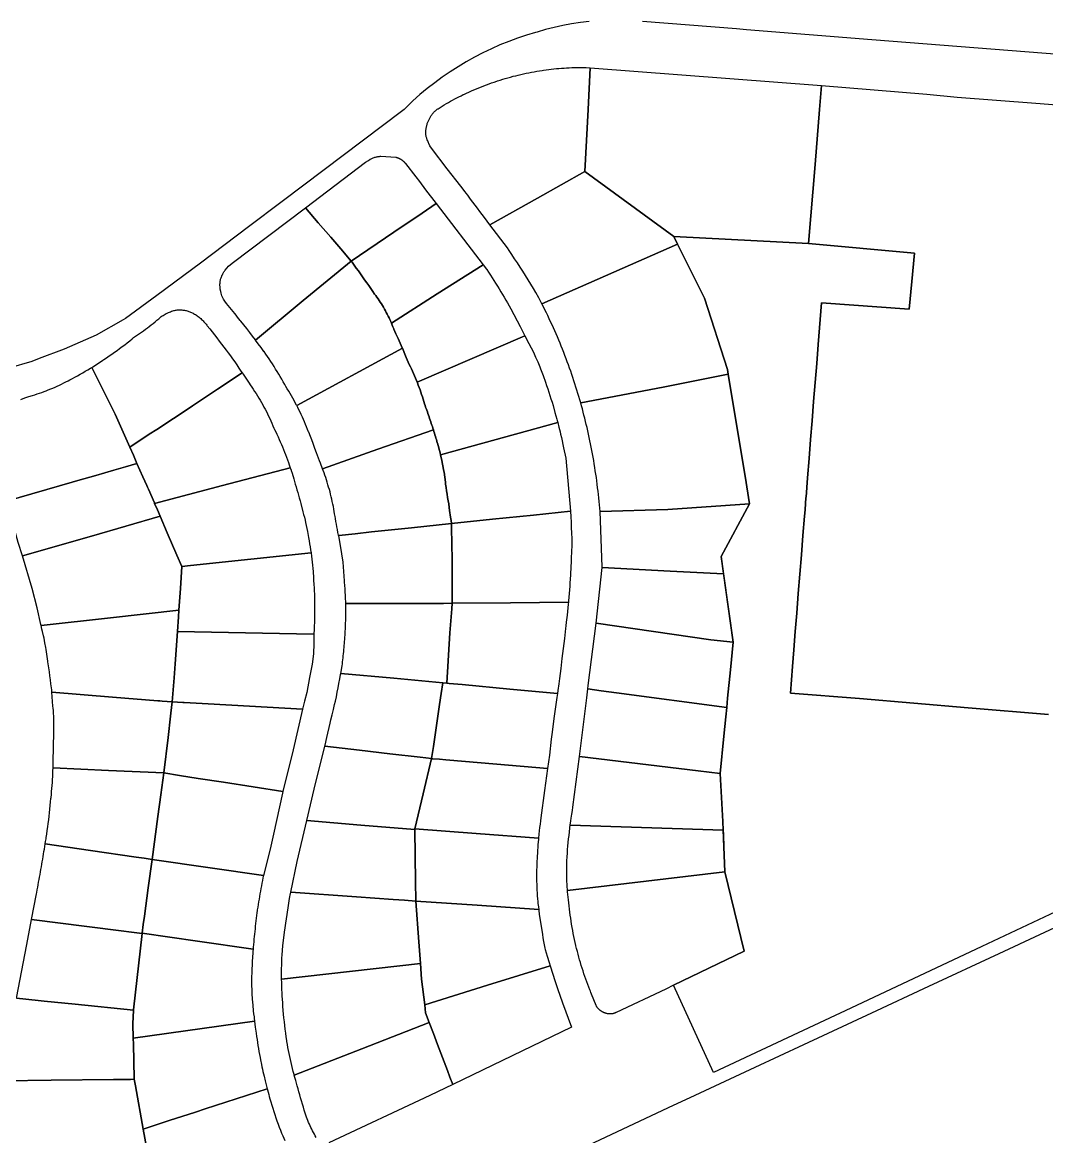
# Model space of a CAD drawing. Header units: metres. Extents: x 3 to 1005126, y 39 to 4383651.
# Drawn here: x 478153.2 to 478435.3, y 4363012.6 to 4363319.4 of the extents above; entities that cross this region are included whole.
import ezdxf

# ---------------------------------------------------------------- set-up
doc = ezdxf.new("R2010")
doc.units = ezdxf.units.M
doc.header["$MEASUREMENT"] = 0
doc.layers.add('TM_Llucmajor', color=7, linetype='Continuous')

msp = doc.modelspace()

# ---------------------------------------------------------------- linework, layer by layer
at = {"layer": 'TM_Llucmajor', "linetype": 'Continuous', "flags": 128}
for points in [[(478309.38, 4363319.64), (478306.95, 4363319.35), (478304.52, 4363318.99), (478302.11, 4363318.55), (478299.72, 4363318.03), (478297.35, 4363317.43), (478294.99, 4363316.75), (478294.61, 4363316.64), (478292.11, 4363315.88), (478289.65, 4363315.06), (478287.21, 4363314.15), (478284.79, 4363313.18), (478282.41, 4363312.12), (478280.07, 4363311), (478277.75, 4363309.8), (478275.48, 4363308.54), (478273.25, 4363307.2), (478271.05, 4363305.8), (478268.91, 4363304.33), (478266.81, 4363302.79), (478264.75, 4363301.2), (478262.75, 4363299.53), (478260.8, 4363297.81), (478260.03, 4363297.05), (478258.38, 4363295.4), (478257.69, 4363294.88), (478236.33, 4363278.82), (478224.8, 4363270.13), (478215.51, 4363263.13), (478202.31, 4363253.1), (478190.26, 4363244.17), (478181.7, 4363237.87), (478181.02, 4363237.48), (478173.58, 4363233.26), (478164.78, 4363229.43), (478157.94, 4363226.86), (478155.85, 4363226.08), (478149.5, 4363224.24)], [(478439.91, 4363310.51), (478387.19, 4363314.62), (478352.71, 4363317.38), (478349.92, 4363317.6), (478324.06, 4363319.67)], [(478435.8, 4363128.86), (478413.73, 4363130.67), (478383.81, 4363133.23), (478364.75, 4363134.7), (478365.34, 4363142.03), (478365.52, 4363144.33), (478365.7, 4363146.63), (478366.11, 4363151.71), (478366.51, 4363156.79), (478366.94, 4363162.15), (478367.37, 4363167.52), (478367.79, 4363172.84), (478368.22, 4363178.15), (478368.64, 4363183.44), (478368.78, 4363185.17), (478369.05, 4363188.6), (478369.06, 4363188.73), (478369.48, 4363194.05), (478369.91, 4363199.37), (478370.32, 4363204.56), (478370.73, 4363209.75), (478371.15, 4363215.01), (478371.58, 4363220.27), (478372, 4363225.49), (478372.41, 4363230.72), (478373.34, 4363242.23), (478397.5, 4363240.49), (478398.23, 4363248.1), (478398.92, 4363255.88), (478369.72, 4363258.52), (478371.53, 4363280.27), (478372.78, 4363295.4), (478373.33, 4363302.07), (478402.28, 4363299.61), (478410.7, 4363298.81), (478432.34, 4363297.13), (478454.32, 4363295.41)], [(478464.28, 4363087.05), (478417.5, 4363064.98), (478381.4, 4363047.97), (478343.61, 4363030.32), (478332.6, 4363054.3), (478332.6, 4363054.3), (478352.05, 4363063.71), (478346.66, 4363085.54), (478346.42, 4363092.45), (478346.18, 4363099.37), (478345.46, 4363112.59), (478346.46, 4363122.86), (478346.98, 4363128.17), (478347.23, 4363130.81), (478347.47, 4363133.34), (478348.22, 4363141.17), (478348.95, 4363148.76), (478345.67, 4363172.35), (478353.47, 4363186.83), (478352.26, 4363194.46), (478351.03, 4363202.09), (478347.65, 4363222.54), (478347.43, 4363223.83), (478341.11, 4363243.49), (478333.69, 4363258.35), (478332.69, 4363260.45), (478369.72, 4363258.52), (478398.92, 4363255.88), (478398.23, 4363248.1), (478397.5, 4363240.49), (478373.34, 4363242.23), (478372.41, 4363230.72), (478372, 4363225.49), (478371.58, 4363220.27), (478371.15, 4363215.01), (478370.73, 4363209.75), (478370.32, 4363204.56), (478369.91, 4363199.37), (478369.48, 4363194.05), (478369.06, 4363188.73), (478369.05, 4363188.6), (478368.78, 4363185.17), (478368.64, 4363183.44), (478368.22, 4363178.15), (478367.79, 4363172.84), (478367.37, 4363167.52), (478366.94, 4363162.15), (478366.51, 4363156.79), (478366.11, 4363151.71), (478365.7, 4363146.63), (478365.52, 4363144.33), (478365.34, 4363142.03), (478364.75, 4363134.7), (478383.81, 4363133.23), (478413.73, 4363130.67), (478435.8, 4363128.86)], [(478152.84, 4363215.62), (478153.97, 4363216), (478155.09, 4363216.38), (478156.09, 4363216.7), (478156.72, 4363216.9), (478157.35, 4363217.1), (478157.98, 4363217.31), (478158.6, 4363217.53), (478159.23, 4363217.76), (478159.84, 4363217.99), (478160.41, 4363218.22), (478161.07, 4363218.49), (478161.68, 4363218.74), (478162.29, 4363219.01), (478162.89, 4363219.28), (478163.49, 4363219.55), (478164.09, 4363219.84), (478164.68, 4363220.13), (478165.27, 4363220.43), (478165.86, 4363220.74), (478166.31, 4363220.98), (478167.03, 4363221.36), (478167.76, 4363221.74), (478168.47, 4363222.13), (478169.19, 4363222.52), (478169.9, 4363222.93), (478170.6, 4363223.34), (478171.31, 4363223.75), (478172.01, 4363224.18), (478172.42, 4363224.43), (478178.8, 4363211.52), (478182.84, 4363202.45), (478183.83, 4363200.21), (478184.83, 4363197.97), (478181.66, 4363197.05), (478178.48, 4363196.13), (478173.5, 4363194.69), (478168.53, 4363193.25), (478166.96, 4363192.8), (478148.88, 4363187.57)], [(477994.72, 4362868.18), (478016.43, 4362875.31), (478017.27, 4362875.47), (478026.61, 4362879.59), (478064.73, 4362896.41), (478065.12, 4362896.58), (478096.59, 4362911.02), (478103.18, 4362914.04), (478144.55, 4362933.02), (478149.96, 4362935.55), (478163.01, 4362941.66), (478229.69, 4362972.87), (478246.77, 4362980.91), (478331.18, 4363020.64), (478338.54, 4363024.07), (478355.04, 4363031.75), (478368.47, 4363038), (478387.22, 4363046.73), (478402.92, 4363054.04), (478422.28, 4363063.09), (478457.19, 4363079.43)], [(478151.67, 4363050.73), (478157.66, 4363050.12), (478159.31, 4363049.95), (478167.79, 4363049.08), (478183.91, 4363047.43), (478183.66, 4363043.71), (478183.82, 4363039.79), (478183.88, 4363038.14), (478184.04, 4363028.62), (478184.06, 4363028.5), (478184.07, 4363028.42), (478184.07, 4363028.42), (478183.03, 4363028.41), (478182.88, 4363028.41), (478181.17, 4363028.39), (478180.43, 4363028.39), (478178.35, 4363028.36), (478161.22, 4363028.17), (478148.26, 4363028.03)], [(478234.21, 4363012.43), (478233.94, 4363012.89), (478233.69, 4363013.33), (478233.44, 4363013.78), (478233.19, 4363014.24), (478232.96, 4363014.7), (478232.73, 4363015.16), (478232.5, 4363015.63), (478232.29, 4363016.1), (478232.08, 4363016.57), (478231.88, 4363017.05), (478231.68, 4363017.53), (478231.5, 4363018.01), (478231.41, 4363018.25), (478231.15, 4363019.09), (478230.89, 4363019.93), (478230.64, 4363020.77), (478230.39, 4363021.61), (478230.14, 4363022.45), (478229.9, 4363023.3), (478229.66, 4363024.14), (478229.42, 4363024.98), (478229.19, 4363025.83), (478228.95, 4363026.67), (478228.78, 4363027.32), (478228.54, 4363028.13), (478228.31, 4363028.94), (478228.13, 4363029.59), (478228.13, 4363029.59), (478246.73, 4363036.83), (478265.33, 4363044.06), (478266.47, 4363041.04), (478267.61, 4363038.01), (478268.96, 4363034.42), (478270.31, 4363030.83), (478270.99, 4363029.03), (478271.76, 4363027), (478265.44, 4363023.94), (478237.69, 4363010.9)], [(478148.26, 4363028.03), (478161.22, 4363028.17), (478178.35, 4363028.36), (478180.43, 4363028.39), (478181.17, 4363028.39), (478182.88, 4363028.41), (478183.03, 4363028.41), (478184.07, 4363028.42), (478184.4, 4363026.59), (478186.52, 4363014.69), (478187.41, 4363009.72)], [(478187.41, 4363009.72), (478186.52, 4363014.69), (478186.52, 4363014.69), (478193.72, 4363017.04), (478200.93, 4363019.39), (478203.59, 4363020.26), (478220.67, 4363025.83), (478220.76, 4363025.52), (478220.93, 4363024.9), (478221.1, 4363024.28), (478221.27, 4363023.65), (478221.44, 4363023.08), (478221.69, 4363022.2), (478221.95, 4363021.32), (478222.22, 4363020.45), (478222.5, 4363019.57), (478222.78, 4363018.7), (478223.07, 4363017.83), (478223.37, 4363016.97), (478223.68, 4363016.1), (478223.99, 4363015.24), (478224.31, 4363014.39), (478224.66, 4363013.6), (478224.98, 4363012.84), (478225.52, 4363011.59)]]:
    msp.add_lwpolyline(points, dxfattribs=at)
for points in [[(478282.01, 4363263.67), (478280.49, 4363265.69), (478279.86, 4363266.53), (478279.22, 4363267.38), (478278.59, 4363268.23), (478277.96, 4363269.07), (478277.33, 4363269.92), (478276.7, 4363270.77), (478276.32, 4363271.29), (478275.91, 4363271.85), (478275.49, 4363272.4), (478275.19, 4363272.77), (478273.98, 4363274.34), (478270.26, 4363279.05), (478265.89, 4363284.74), (478265.47, 4363285.45), (478265.21, 4363286.04), (478265.12, 4363286.22), (478265, 4363286.53), (478264.89, 4363286.79), (478264.75, 4363287.11), (478264.64, 4363287.4), (478264.6, 4363287.53), (478264.54, 4363287.73), (478264.49, 4363287.93), (478264.44, 4363288.13), (478264.41, 4363288.33), (478264.38, 4363288.54), (478264.36, 4363288.75), (478264.35, 4363288.95), (478264.35, 4363289.16), (478264.36, 4363289.37), (478264.37, 4363289.57), (478264.39, 4363289.78), (478264.42, 4363289.99), (478264.46, 4363290.19), (478264.5, 4363290.37), (478264.53, 4363290.56), (478264.57, 4363290.75), (478264.62, 4363290.94), (478264.67, 4363291.13), (478264.72, 4363291.33), (478264.78, 4363291.52), (478264.85, 4363291.72), (478264.92, 4363291.92), (478264.99, 4363292.11), (478265.07, 4363292.31), (478265.16, 4363292.5), (478265.25, 4363292.69), (478265.34, 4363292.88), (478265.44, 4363293.07), (478265.54, 4363293.25), (478265.65, 4363293.43), (478265.76, 4363293.61), (478265.87, 4363293.78), (478265.99, 4363293.95), (478266.11, 4363294.11), (478266.23, 4363294.26), (478266.36, 4363294.42), (478266.48, 4363294.56), (478266.61, 4363294.7), (478266.74, 4363294.83), (478266.87, 4363294.95), (478267, 4363295.07), (478267.14, 4363295.18), (478267.27, 4363295.29), (478267.4, 4363295.39), (478267.41, 4363295.4), (478267.53, 4363295.48), (478267.66, 4363295.56), (478267.78, 4363295.64), (478268.33, 4363296), (478268.88, 4363296.35), (478269.43, 4363296.68), (478270.02, 4363297.03), (478270.59, 4363297.37), (478271.16, 4363297.69), (478271.73, 4363298.01), (478272.31, 4363298.32), (478272.9, 4363298.63), (478273.49, 4363298.93), (478274.08, 4363299.22), (478274.68, 4363299.51), (478274.84, 4363299.59), (478275.53, 4363299.91), (478276.22, 4363300.22), (478276.9, 4363300.53), (478277.58, 4363300.82), (478278.28, 4363301.12), (478278.98, 4363301.41), (478279.67, 4363301.68), (478280.37, 4363301.95), (478281.07, 4363302.22), (478281.78, 4363302.48), (478282.48, 4363302.72), (478283.19, 4363302.97), (478283.92, 4363303.2), (478284.13, 4363303.27), (478284.85, 4363303.51), (478285.55, 4363303.73), (478286.25, 4363303.94), (478286.97, 4363304.15), (478287.69, 4363304.36), (478288.4, 4363304.55), (478289.12, 4363304.73), (478289.83, 4363304.9), (478290.56, 4363305.07), (478291.28, 4363305.24), (478292, 4363305.39), (478292.73, 4363305.54), (478293.46, 4363305.67), (478294.2, 4363305.81), (478294.91, 4363305.94), (478295.65, 4363306.04), (478296.38, 4363306.16), (478296.79, 4363306.22), (478297.5, 4363306.33), (478298.2, 4363306.42), (478298.89, 4363306.51), (478299.61, 4363306.59), (478300.32, 4363306.67), (478301.02, 4363306.73), (478301.73, 4363306.79), (478302.44, 4363306.84), (478303.14, 4363306.89), (478303.84, 4363306.92), (478304.56, 4363306.95), (478305.28, 4363306.97), (478305.98, 4363306.98), (478306.69, 4363306.98), (478307.41, 4363306.98), (478308.11, 4363306.98), (478308.55, 4363306.97), (478309.64, 4363306.93), (478309.05, 4363295.4), (478308.18, 4363278.35), (478295.1, 4363271.01), (478282.01, 4363263.67)], [(478308.18, 4363278.35), (478309.05, 4363295.4), (478309.64, 4363306.93), (478373.33, 4363302.07), (478372.78, 4363295.4), (478371.53, 4363280.27), (478369.72, 4363258.52), (478332.69, 4363260.45), (478308.18, 4363278.35)], [(478231.19, 4363268.37), (478247.8, 4363280.91), (478248.56, 4363281.41), (478249.05, 4363281.7), (478249.32, 4363281.83), (478249.52, 4363281.93), (478249.71, 4363282.02), (478249.91, 4363282.11), (478250.11, 4363282.19), (478250.32, 4363282.26), (478250.52, 4363282.32), (478250.74, 4363282.38), (478250.95, 4363282.43), (478251.16, 4363282.47), (478251.38, 4363282.5), (478251.59, 4363282.52), (478251.81, 4363282.54), (478252.02, 4363282.55), (478256.07, 4363282.28), (478256.17, 4363282.26), (478256.27, 4363282.23), (478256.36, 4363282.2), (478256.46, 4363282.17), (478256.56, 4363282.14), (478256.66, 4363282.11), (478256.75, 4363282.07), (478256.85, 4363282.03), (478256.94, 4363281.99), (478257.04, 4363281.95), (478257.13, 4363281.9), (478257.22, 4363281.86), (478257.31, 4363281.81), (478257.4, 4363281.76), (478257.49, 4363281.7), (478257.58, 4363281.65), (478257.67, 4363281.59), (478257.75, 4363281.53), (478257.84, 4363281.47), (478257.92, 4363281.41), (478258, 4363281.34), (478258.08, 4363281.27), (478258.16, 4363281.21), (478258.23, 4363281.14), (478258.31, 4363281.07), (478258.38, 4363280.99), (478258.45, 4363280.92), (478258.52, 4363280.84), (478258.59, 4363280.77), (478258.65, 4363280.69), (478258.72, 4363280.61), (478258.78, 4363280.53), (478261.58, 4363276.89), (478262.6, 4363275.55), (478264.3, 4363273.33), (478267.22, 4363269.53), (478263.36, 4363266.91), (478255.57, 4363261.62), (478243.84, 4363253.66), (478240.94, 4363257.03), (478238.17, 4363260.25), (478234.73, 4363264.25), (478231.19, 4363268.37)], [(478282.01, 4363263.67), (478295.1, 4363271.01), (478308.18, 4363278.35), (478332.69, 4363260.45), (478333.69, 4363258.35), (478296.35, 4363241.93), (478295.98, 4363242.68), (478295.51, 4363243.6), (478294.69, 4363245), (478293.99, 4363246.17), (478293.26, 4363247.37), (478292.54, 4363248.53), (478291.82, 4363249.69), (478291.07, 4363250.87), (478290.32, 4363252.03), (478289.58, 4363253.19), (478288.81, 4363254.35), (478288.05, 4363255.49), (478287.29, 4363256.63), (478286.82, 4363257.31), (478282.01, 4363263.67)], [(478243.84, 4363253.66), (478255.57, 4363261.62), (478263.36, 4363266.91), (478267.22, 4363269.53), (478280.18, 4363252.65), (478267.53, 4363244.64), (478254.88, 4363236.63), (478254.69, 4363237.07), (478254.46, 4363237.57), (478254.23, 4363238.06), (478253.99, 4363238.56), (478253.74, 4363239.05), (478253.49, 4363239.53), (478253.23, 4363240.01), (478252.96, 4363240.49), (478252.69, 4363240.97), (478252.41, 4363241.44), (478252.12, 4363241.91), (478251.83, 4363242.37), (478251.53, 4363242.83), (478251.22, 4363243.28), (478250.91, 4363243.73), (478250.59, 4363244.18), (478250.26, 4363244.62), (478249.79, 4363245.3), (478249.22, 4363246.11), (478248.66, 4363246.92), (478248.09, 4363247.73), (478247.52, 4363248.54), (478246.95, 4363249.35), (478246.38, 4363250.16), (478245.8, 4363250.97), (478245.23, 4363251.77), (478244.65, 4363252.58), (478244.07, 4363253.39), (478243.84, 4363253.66)], [(478217.5, 4363231.9), (478217.44, 4363231.97), (478216.65, 4363233.02), (478215.86, 4363234.06), (478215.06, 4363235.09), (478214.25, 4363236.12), (478213.44, 4363237.15), (478213.27, 4363237.36), (478212.89, 4363237.82), (478212.52, 4363238.29), (478212.15, 4363238.76), (478211.78, 4363239.23), (478209.46, 4363242.02), (478209, 4363242.61), (478208.63, 4363243.23), (478208.39, 4363243.72), (478208.22, 4363244.16), (478207.99, 4363244.89), (478207.89, 4363245.31), (478207.77, 4363245.99), (478207.74, 4363246.21), (478207.71, 4363246.44), (478207.69, 4363246.66), (478207.68, 4363246.89), (478207.67, 4363247.11), (478207.68, 4363247.34), (478207.69, 4363247.56), (478207.71, 4363247.79), (478207.74, 4363248.01), (478207.77, 4363248.23), (478207.82, 4363248.45), (478207.87, 4363248.67), (478207.93, 4363248.89), (478207.99, 4363249.11), (478208.07, 4363249.32), (478208.15, 4363249.53), (478208.24, 4363249.73), (478208.34, 4363249.94), (478208.44, 4363250.14), (478208.55, 4363250.33), (478208.67, 4363250.53), (478208.79, 4363250.71), (478208.92, 4363250.9), (478209.06, 4363251.08), (478209.15, 4363251.18), (478210.05, 4363252.28), (478211.03, 4363253.15), (478231.19, 4363268.37), (478234.73, 4363264.25), (478238.17, 4363260.25), (478240.94, 4363257.03), (478243.84, 4363253.66), (478230.6, 4363242.86), (478217.5, 4363231.9)], [(478296.35, 4363241.93), (478333.69, 4363258.35), (478341.11, 4363243.49), (478347.43, 4363223.83), (478347.65, 4363222.54), (478329.7, 4363219), (478307.01, 4363214.66), (478306.76, 4363215.53), (478306.51, 4363216.4), (478306.25, 4363217.27), (478305.98, 4363218.14), (478305.71, 4363219.01), (478305.43, 4363219.88), (478305.15, 4363220.75), (478304.86, 4363221.62), (478304.57, 4363222.49), (478304.27, 4363223.35), (478303.96, 4363224.22), (478303.65, 4363225.09), (478303.33, 4363225.95), (478303.01, 4363226.81), (478302.68, 4363227.67), (478302.35, 4363228.53), (478302.01, 4363229.39), (478301.67, 4363230.25), (478301.32, 4363231.1), (478300.97, 4363231.95), (478300.61, 4363232.8), (478300.24, 4363233.65), (478299.87, 4363234.49), (478299.5, 4363235.33), (478299.12, 4363236.17), (478298.74, 4363237), (478298.35, 4363237.83), (478297.96, 4363238.66), (478297.56, 4363239.48), (478297.16, 4363240.3), (478296.76, 4363241.12), (478296.35, 4363241.93)], [(478217.5, 4363231.9), (478230.6, 4363242.86), (478243.84, 4363253.66), (478244.07, 4363253.39), (478244.65, 4363252.58), (478245.23, 4363251.77), (478245.8, 4363250.97), (478246.38, 4363250.16), (478246.95, 4363249.35), (478247.52, 4363248.54), (478248.09, 4363247.73), (478248.66, 4363246.92), (478249.22, 4363246.11), (478249.79, 4363245.3), (478250.26, 4363244.62), (478250.59, 4363244.18), (478250.91, 4363243.73), (478251.22, 4363243.28), (478251.53, 4363242.83), (478251.83, 4363242.37), (478252.12, 4363241.91), (478252.41, 4363241.44), (478252.69, 4363240.97), (478252.96, 4363240.49), (478253.23, 4363240.01), (478253.49, 4363239.53), (478253.74, 4363239.05), (478253.99, 4363238.56), (478254.23, 4363238.06), (478254.46, 4363237.57), (478254.69, 4363237.07), (478254.88, 4363236.63), (478254.91, 4363236.56), (478255.12, 4363236.06), (478255.32, 4363235.55), (478255.52, 4363235.03), (478255.56, 4363234.93), (478256.14, 4363233.65), (478256.73, 4363232.36), (478257.3, 4363231.07), (478257.87, 4363229.78), (478257.91, 4363229.69), (478228.85, 4363213.89), (478228.77, 4363214.04), (478228.43, 4363214.69), (478228.08, 4363215.33), (478227.72, 4363215.98), (478227.36, 4363216.62), (478226.98, 4363217.25), (478226.61, 4363217.88), (478226.22, 4363218.51), (478225.83, 4363219.13), (478225.5, 4363219.74), (478225.1, 4363220.45), (478224.7, 4363221.16), (478224.28, 4363221.87), (478223.87, 4363222.58), (478223.44, 4363223.28), (478223.01, 4363223.97), (478222.58, 4363224.67), (478222.14, 4363225.36), (478221.69, 4363226.04), (478221.24, 4363226.73), (478220.78, 4363227.41), (478220.31, 4363228.08), (478219.84, 4363228.75), (478219.79, 4363228.83), (478219.01, 4363229.88), (478218.23, 4363230.93), (478217.5, 4363231.9)], [(478254.88, 4363236.63), (478267.53, 4363244.64), (478280.18, 4363252.65), (478281.07, 4363251.49), (478281.15, 4363251.35), (478281.65, 4363250.6), (478282.14, 4363249.85), (478282.63, 4363249.09), (478283.11, 4363248.33), (478283.59, 4363247.57), (478284.07, 4363246.8), (478284.55, 4363246.03), (478285.02, 4363245.26), (478285.48, 4363244.49), (478285.95, 4363243.71), (478286.41, 4363242.93), (478286.86, 4363242.15), (478287.32, 4363241.37), (478287.76, 4363240.58), (478290.35, 4363235.7), (478291.62, 4363233.09), (478262, 4363220.33), (478261.79, 4363220.85), (478261.53, 4363221.48), (478261.26, 4363222.11), (478260.98, 4363222.74), (478260.7, 4363223.37), (478260.41, 4363223.99), (478260.11, 4363224.61), (478259.8, 4363225.23), (478259.53, 4363225.88), (478258.99, 4363227.18), (478258.43, 4363228.48), (478258, 4363229.49), (478257.91, 4363229.69), (478257.87, 4363229.78), (478257.3, 4363231.07), (478256.73, 4363232.36), (478256.14, 4363233.65), (478255.56, 4363234.93), (478255.52, 4363235.03), (478255.32, 4363235.55), (478255.12, 4363236.06), (478254.91, 4363236.56), (478254.88, 4363236.63)], [(478172.42, 4363224.43), (478172.7, 4363224.61), (478173.39, 4363225.04), (478174.08, 4363225.49), (478174.76, 4363225.94), (478175.43, 4363226.39), (478175.73, 4363226.6), (478176.46, 4363227.08), (478177.19, 4363227.58), (478177.91, 4363228.07), (478178.62, 4363228.58), (478179.33, 4363229.09), (478180.04, 4363229.61), (478180.74, 4363230.13), (478181.44, 4363230.67), (478182.13, 4363231.2), (478182.82, 4363231.75), (478183.5, 4363232.3), (478183.89, 4363232.62), (478184.45, 4363232.99), (478185, 4363233.36), (478185.54, 4363233.74), (478186.09, 4363234.13), (478186.63, 4363234.52), (478187.17, 4363234.91), (478187.7, 4363235.31), (478188.23, 4363235.72), (478188.76, 4363236.13), (478189.28, 4363236.54), (478189.8, 4363236.96), (478190.31, 4363237.38), (478190.82, 4363237.81), (478191.33, 4363238.25), (478191.5, 4363238.4), (478191.77, 4363238.57), (478192.05, 4363238.74), (478192.32, 4363238.91), (478192.61, 4363239.07), (478192.89, 4363239.21), (478193.18, 4363239.36), (478193.48, 4363239.49), (478193.77, 4363239.62), (478194.07, 4363239.75), (478194.38, 4363239.86), (478194.68, 4363239.97), (478194.99, 4363240.07), (478195.17, 4363240.12), (478195.41, 4363240.16), (478195.66, 4363240.19), (478195.91, 4363240.22), (478196.16, 4363240.24), (478196.41, 4363240.25), (478196.66, 4363240.25), (478196.91, 4363240.24), (478197.16, 4363240.23), (478197.41, 4363240.21), (478197.66, 4363240.17), (478197.91, 4363240.14), (478198.16, 4363240.09), (478198.4, 4363240.04), (478198.64, 4363239.97), (478198.88, 4363239.91), (478199.12, 4363239.83), (478199.36, 4363239.74), (478199.59, 4363239.65), (478199.82, 4363239.55), (478200.05, 4363239.44), (478200.27, 4363239.33), (478200.41, 4363239.25), (478200.67, 4363239.1), (478200.93, 4363238.94), (478201.19, 4363238.77), (478201.44, 4363238.6), (478201.68, 4363238.42), (478201.92, 4363238.23), (478202.16, 4363238.04), (478202.39, 4363237.84), (478202.62, 4363237.64), (478202.84, 4363237.43), (478203.05, 4363237.21), (478203.26, 4363236.99), (478203.46, 4363236.76), (478203.66, 4363236.53), (478203.85, 4363236.29), (478204.04, 4363236.05), (478204.2, 4363235.83), (478204.86, 4363235), (478205.52, 4363234.17), (478206.18, 4363233.34), (478206.83, 4363232.51), (478207.48, 4363231.67), (478208.12, 4363230.82), (478208.76, 4363229.97), (478209.4, 4363229.13), (478209.95, 4363228.38), (478210.55, 4363227.56), (478211.14, 4363226.74), (478211.73, 4363225.91), (478212.32, 4363225.09), (478212.9, 4363224.25), (478213.47, 4363223.42), (478213.82, 4363222.91), (478206.98, 4363218.4), (478200.14, 4363213.88), (478198.33, 4363212.68), (478194.84, 4363210.39), (478190.27, 4363207.36), (478188.2, 4363205.99), (478182.84, 4363202.45), (478178.8, 4363211.52), (478172.42, 4363224.43)], [(478268.41, 4363200.37), (478268.28, 4363200.89), (478268.1, 4363201.56), (478267.74, 4363202.88), (478267.54, 4363203.53), (478267.51, 4363203.64), (478267.38, 4363204.08), (478267.26, 4363204.52), (478267.13, 4363204.96), (478267, 4363205.41), (478266.86, 4363205.85), (478266.73, 4363206.3), (478266.59, 4363206.75), (478266.45, 4363207.2), (478266.31, 4363207.65), (478266.17, 4363208.1), (478266.02, 4363208.55), (478265.87, 4363209), (478265.72, 4363209.45), (478265.58, 4363209.91), (478265.42, 4363210.36), (478265.27, 4363210.81), (478265.11, 4363211.26), (478264.96, 4363211.71), (478264.8, 4363212.16), (478264.64, 4363212.61), (478264.48, 4363213.06), (478264.31, 4363213.51), (478264.15, 4363213.96), (478263.98, 4363214.4), (478263.82, 4363215), (478263.62, 4363215.66), (478263.42, 4363216.31), (478263.21, 4363216.97), (478262.99, 4363217.62), (478262.77, 4363218.27), (478262.53, 4363218.92), (478262.29, 4363219.56), (478262.05, 4363220.21), (478262, 4363220.33), (478291.62, 4363233.09), (478292.77, 4363231.03), (478293.41, 4363229.81), (478294, 4363228.6), (478294.6, 4363227.26), (478295.19, 4363225.93), (478295.78, 4363224.59), (478295.98, 4363224.05), (478296.32, 4363223.13), (478296.66, 4363222.22), (478297.32, 4363220.38), (478297.64, 4363219.47), (478297.94, 4363218.55), (478298.24, 4363217.62), (478298.54, 4363216.7), (478298.83, 4363215.76), (478299.12, 4363214.84), (478299.4, 4363213.9), (478299.92, 4363212.04), (478300.17, 4363211.09), (478300.42, 4363210.13), (478300.53, 4363209.78), (478300.68, 4363209.2), (478268.41, 4363200.37)], [(478228.85, 4363213.89), (478257.91, 4363229.69), (478258, 4363229.49), (478258.43, 4363228.48), (478258.99, 4363227.18), (478259.53, 4363225.88), (478259.8, 4363225.23), (478260.11, 4363224.61), (478260.41, 4363223.99), (478260.7, 4363223.37), (478260.98, 4363222.74), (478261.26, 4363222.11), (478261.53, 4363221.48), (478261.79, 4363220.85), (478262, 4363220.33), (478262.05, 4363220.21), (478262.29, 4363219.56), (478262.53, 4363218.92), (478262.77, 4363218.27), (478262.99, 4363217.62), (478263.21, 4363216.97), (478263.42, 4363216.31), (478263.62, 4363215.66), (478263.82, 4363215), (478263.98, 4363214.4), (478264.15, 4363213.96), (478264.31, 4363213.51), (478264.48, 4363213.06), (478264.64, 4363212.61), (478264.8, 4363212.16), (478264.96, 4363211.71), (478265.11, 4363211.26), (478265.27, 4363210.81), (478265.42, 4363210.36), (478265.58, 4363209.91), (478265.72, 4363209.45), (478265.87, 4363209), (478266.02, 4363208.55), (478266.17, 4363208.1), (478266.31, 4363207.65), (478266.45, 4363207.2), (478251.19, 4363201.86), (478235.92, 4363196.53), (478235.37, 4363198.01), (478235.11, 4363198.7), (478234.3, 4363200.87), (478233.82, 4363202.13), (478233.21, 4363203.73), (478232.12, 4363206.58), (478232.09, 4363206.67), (478231.82, 4363207.36), (478231.55, 4363208.04), (478231.27, 4363208.72), (478230.98, 4363209.39), (478230.68, 4363210.07), (478230.38, 4363210.74), (478230.07, 4363211.41), (478229.76, 4363212.07), (478229.44, 4363212.73), (478229.1, 4363213.39), (478228.85, 4363213.89)], [(478182.84, 4363202.45), (478188.2, 4363205.99), (478190.27, 4363207.36), (478194.84, 4363210.39), (478198.33, 4363212.68), (478200.14, 4363213.88), (478206.98, 4363218.4), (478213.82, 4363222.91), (478214.05, 4363222.58), (478214.61, 4363221.74), (478215.18, 4363220.9), (478215.73, 4363220.05), (478216.04, 4363219.59), (478216.44, 4363219), (478216.84, 4363218.4), (478217.23, 4363217.81), (478217.62, 4363217.21), (478217.99, 4363216.6), (478218.36, 4363215.99), (478218.73, 4363215.37), (478219.09, 4363214.75), (478219.44, 4363214.13), (478219.78, 4363213.51), (478220.12, 4363212.88), (478220.45, 4363212.24), (478220.77, 4363211.61), (478221.08, 4363210.97), (478221.39, 4363210.32), (478221.69, 4363209.67), (478221.99, 4363209.02), (478222.27, 4363208.37), (478222.55, 4363207.71), (478222.69, 4363207.36), (478223.02, 4363206.68), (478223.35, 4363205.99), (478223.67, 4363205.3), (478223.98, 4363204.61), (478224.29, 4363203.92), (478224.59, 4363203.22), (478224.88, 4363202.52), (478225.17, 4363201.82), (478225.45, 4363201.11), (478225.73, 4363200.4), (478226, 4363199.69), (478226.26, 4363198.98), (478226.52, 4363198.27), (478226.77, 4363197.55), (478227.03, 4363196.77), (478208.38, 4363191.89), (478189.69, 4363186.99), (478189.63, 4363187.13), (478187.96, 4363190.91), (478187.73, 4363191.42), (478187.51, 4363191.93), (478186.98, 4363193.11), (478186.46, 4363194.3), (478184.83, 4363197.97), (478183.83, 4363200.21), (478182.84, 4363202.45)], [(478307.01, 4363214.66), (478329.7, 4363219), (478347.65, 4363222.54), (478351.03, 4363202.09), (478352.26, 4363194.46), (478353.47, 4363186.83), (478330.97, 4363185.33), (478312.39, 4363184.71), (478312.29, 4363185.65), (478312.21, 4363186.59), (478312.11, 4363187.53), (478312.02, 4363188.47), (478311.91, 4363189.41), (478311.8, 4363190.35), (478311.68, 4363191.29), (478311.57, 4363192.23), (478311.44, 4363193.16), (478311.32, 4363194.1), (478311.17, 4363195.04), (478311.03, 4363195.97), (478310.9, 4363196.9), (478310.74, 4363197.84), (478310.59, 4363198.77), (478310.42, 4363199.7), (478308.76, 4363207.88), (478308.56, 4363208.72), (478308.35, 4363209.56), (478308.13, 4363210.41), (478307.91, 4363211.27), (478307.69, 4363212.13), (478307.47, 4363212.98), (478307.24, 4363213.82), (478307.01, 4363214.66)], [(478301.32, 4363206.72), (478301.49, 4363206.04), (478301.71, 4363205.11), (478301.92, 4363204.16), (478302.13, 4363203.22), (478302.32, 4363202.27), (478302.88, 4363199.43), (478304.23, 4363184.83), (478294.06, 4363183.77), (478282.74, 4363182.59), (478271.41, 4363181.41), (478271.3, 4363182.23), (478271.18, 4363183.14), (478270.92, 4363184.98), (478270.79, 4363185.89), (478270.66, 4363186.81), (478270.52, 4363187.72), (478270.38, 4363188.64), (478270.24, 4363189.55), (478270.09, 4363190.46), (478269.95, 4363191.37), (478269.8, 4363192.28), (478269.74, 4363192.81), (478269.58, 4363194.17), (478269.38, 4363195.53), (478269.27, 4363196.2), (478269.15, 4363196.88), (478268.89, 4363198.22), (478268.75, 4363198.89), (478268.6, 4363199.56), (478268.5, 4363199.97), (478268.44, 4363200.23), (478268.41, 4363200.37), (478300.68, 4363209.2), (478301.03, 4363207.92), (478301.32, 4363206.72)], [(478235.92, 4363196.53), (478251.19, 4363201.86), (478266.45, 4363207.2), (478266.59, 4363206.75), (478266.73, 4363206.3), (478266.86, 4363205.85), (478267, 4363205.41), (478267.13, 4363204.96), (478267.26, 4363204.52), (478267.38, 4363204.08), (478267.51, 4363203.64), (478267.54, 4363203.53), (478267.74, 4363202.88), (478268.1, 4363201.56), (478268.28, 4363200.89), (478268.41, 4363200.37), (478268.44, 4363200.23), (478268.5, 4363199.97), (478268.6, 4363199.56), (478268.75, 4363198.89), (478268.89, 4363198.22), (478269.15, 4363196.88), (478269.27, 4363196.2), (478269.38, 4363195.53), (478269.58, 4363194.17), (478269.74, 4363192.81), (478269.8, 4363192.28), (478269.95, 4363191.37), (478270.09, 4363190.46), (478270.24, 4363189.55), (478270.38, 4363188.64), (478270.52, 4363187.72), (478270.66, 4363186.81), (478270.79, 4363185.89), (478270.92, 4363184.98), (478271.18, 4363183.14), (478271.3, 4363182.23), (478271.41, 4363181.41), (478260.42, 4363180.27), (478249.42, 4363179.12), (478244.87, 4363178.64), (478240.41, 4363178.18), (478240.32, 4363178.17), (478240.3, 4363178.24), (478240.16, 4363179), (478240.03, 4363179.76), (478239.88, 4363180.51), (478239.74, 4363181.27), (478239.6, 4363182.03), (478239.45, 4363182.78), (478239.36, 4363183.4), (478239.26, 4363184.08), (478239.14, 4363184.75), (478239.02, 4363185.43), (478238.9, 4363186.11), (478238.76, 4363186.78), (478238.62, 4363187.46), (478238.47, 4363188.13), (478238.31, 4363188.8), (478238.15, 4363189.47), (478237.98, 4363190.13), (478237.8, 4363190.8), (478237.61, 4363191.46), (478237.42, 4363192.12), (478237.22, 4363192.78), (478237.01, 4363193.43), (478236.8, 4363194.09), (478236.57, 4363194.74), (478236.35, 4363195.39), (478236.11, 4363196.03), (478235.92, 4363196.53)], [(478148.88, 4363187.57), (478166.96, 4363192.8), (478168.53, 4363193.25), (478173.5, 4363194.69), (478178.48, 4363196.13), (478181.66, 4363197.05), (478184.83, 4363197.97), (478186.46, 4363194.3), (478186.98, 4363193.11), (478187.51, 4363191.93), (478187.73, 4363191.42), (478187.96, 4363190.91), (478189.63, 4363187.13), (478189.69, 4363186.99), (478190.45, 4363185.21), (478191.21, 4363183.43), (478172.27, 4363177.98), (478153.26, 4363172.5), (478152.13, 4363176.23), (478150.51, 4363181.9), (478148.88, 4363187.57)], [(478189.69, 4363186.99), (478208.38, 4363191.89), (478227.03, 4363196.77), (478227.25, 4363196.11), (478227.28, 4363196), (478227.52, 4363195.26), (478227.98, 4363193.76), (478228.2, 4363193.01), (478228.43, 4363192.25), (478228.65, 4363191.5), (478228.87, 4363190.74), (478229.08, 4363189.99), (478229.3, 4363189.23), (478229.51, 4363188.47), (478229.72, 4363187.72), (478229.93, 4363186.96), (478230.53, 4363184.68), (478230.72, 4363183.92), (478230.92, 4363183.16), (478231.11, 4363182.4), (478231.25, 4363181.75), (478231.43, 4363180.91), (478231.61, 4363180.07), (478231.78, 4363179.23), (478232.1, 4363177.55), (478232.24, 4363176.71), (478232.38, 4363175.86), (478232.52, 4363175.02), (478232.64, 4363174.17), (478232.75, 4363173.36), (478199.61, 4363169.86), (478197.19, 4363169.6), (478195.81, 4363172.74), (478193.18, 4363178.83), (478191.21, 4363183.43), (478190.45, 4363185.21), (478189.69, 4363186.99)], [(478312.92, 4363169.29), (478312.94, 4363169.5), (478312.39, 4363184.71), (478330.97, 4363185.33), (478353.47, 4363186.83), (478345.67, 4363172.35), (478346.34, 4363167.55), (478331.66, 4363168.32), (478312.92, 4363169.29)], [(478153.26, 4363172.5), (478172.27, 4363177.98), (478191.21, 4363183.43), (478193.18, 4363178.83), (478195.81, 4363172.74), (478197.19, 4363169.6), (478196.78, 4363163.57), (478196.37, 4363157.54), (478177.51, 4363155.46), (478158.43, 4363153.35), (478158.37, 4363153.59), (478157.31, 4363158.2), (478155.97, 4363163.56), (478153.26, 4363172.5)], [(478271.41, 4363181.41), (478282.74, 4363182.59), (478294.06, 4363183.77), (478304.23, 4363184.83), (478304.29, 4363183.32), (478304.36, 4363181.81), (478304.41, 4363180.31), (478304.48, 4363178.8), (478304.55, 4363177.29), (478304.58, 4363176.72), (478304.55, 4363175.85), (478304.53, 4363174.98), (478304.51, 4363174.11), (478304.47, 4363173.24), (478304.43, 4363172.37), (478304.41, 4363171.49), (478304.36, 4363170.62), (478304.33, 4363169.75), (478304.28, 4363168.89), (478304.23, 4363168.02), (478304.18, 4363167.15), (478304.14, 4363166.28), (478304.12, 4363166.15), (478304.05, 4363165.15), (478303.98, 4363164.15), (478303.91, 4363163.16), (478303.84, 4363162.17), (478303.76, 4363161.17), (478303.66, 4363160.18), (478303.62, 4363159.77), (478287.64, 4363159.63), (478271.65, 4363159.5), (478271.66, 4363162.39), (478271.66, 4363163.62), (478271.66, 4363164.63), (478271.66, 4363165.84), (478271.65, 4363168.06), (478271.63, 4363170.28), (478271.6, 4363172.5), (478271.57, 4363174.72), (478271.53, 4363176.94), (478271.48, 4363179.16), (478271.41, 4363181.41)], [(478240.41, 4363178.18), (478244.87, 4363178.64), (478249.42, 4363179.12), (478260.42, 4363180.27), (478271.41, 4363181.41), (478271.48, 4363179.16), (478271.53, 4363176.94), (478271.57, 4363174.72), (478271.6, 4363172.5), (478271.63, 4363170.28), (478271.65, 4363168.06), (478271.66, 4363165.84), (478271.66, 4363164.63), (478271.66, 4363163.62), (478271.66, 4363162.39), (478271.65, 4363159.5), (478269.23, 4363159.44), (478267.95, 4363159.42), (478267.77, 4363159.41), (478256.99, 4363159.43), (478242.32, 4363159.45), (478242.3, 4363159.88), (478242.26, 4363160.77), (478242.22, 4363161.67), (478242.17, 4363162.56), (478242.11, 4363163.46), (478242.05, 4363164.35), (478241.99, 4363165.25), (478241.99, 4363165.7), (478241.56, 4363170.75), (478241.23, 4363173.12), (478240.41, 4363178.18)], [(478195.96, 4363151.74), (478196.25, 4363155.7), (478196.37, 4363157.54), (478196.78, 4363163.57), (478197.19, 4363169.6), (478199.61, 4363169.86), (478232.75, 4363173.36), (478232.87, 4363172.48), (478233.07, 4363170.78), (478233.15, 4363169.93), (478233.24, 4363169.07), (478233.31, 4363168.22), (478233.43, 4363166.52), (478233.48, 4363165.66), (478233.52, 4363164.81), (478233.53, 4363164.63), (478233.59, 4363163.76), (478233.64, 4363162.88), (478233.68, 4363162.01), (478233.71, 4363161.14), (478233.73, 4363160.26), (478233.75, 4363159.39), (478233.75, 4363157.64), (478233.74, 4363156.76), (478233.73, 4363155.89), (478233.7, 4363155.01), (478233.67, 4363154.14), (478233.63, 4363153.26), (478233.58, 4363152.39), (478233.5, 4363151), (478233.39, 4363151), (478214.73, 4363151.37), (478195.96, 4363151.74)], [(478346.34, 4363167.55), (478348.95, 4363148.76), (478342.83, 4363149.39), (478311.29, 4363154.01), (478312.92, 4363169.29), (478331.66, 4363168.32), (478346.34, 4363167.55)], [(478240.94, 4363140.17), (478241.11, 4363141.13), (478241.32, 4363142.36), (478241.38, 4363142.72), (478241.39, 4363142.85), (478241.46, 4363143.4), (478241.52, 4363143.95), (478241.58, 4363144.49), (478241.64, 4363145.05), (478241.7, 4363145.6), (478241.76, 4363146.16), (478241.81, 4363146.72), (478241.86, 4363147.28), (478241.91, 4363147.84), (478241.95, 4363148.41), (478242, 4363148.97), (478242.04, 4363149.54), (478242.08, 4363150.11), (478242.11, 4363150.67), (478242.15, 4363151.24), (478242.18, 4363151.81), (478242.21, 4363152.39), (478242.24, 4363152.96), (478242.26, 4363153.53), (478242.28, 4363154.11), (478242.3, 4363154.68), (478242.32, 4363155.25), (478242.34, 4363155.83), (478242.35, 4363156.4), (478242.36, 4363156.98), (478242.37, 4363157.55), (478242.37, 4363158.13), (478242.34, 4363158.99), (478242.32, 4363159.45), (478256.99, 4363159.43), (478267.77, 4363159.41), (478267.95, 4363159.42), (478269.23, 4363159.44), (478271.65, 4363159.5), (478271.53, 4363157.97), (478270.97, 4363151.31), (478270.16, 4363137.47), (478269.04, 4363137.58), (478255.59, 4363138.82), (478240.94, 4363140.17)], [(478270.16, 4363137.47), (478270.97, 4363151.31), (478271.53, 4363157.97), (478271.65, 4363159.5), (478287.64, 4363159.63), (478303.62, 4363159.77), (478303.58, 4363159.19), (478303.38, 4363157.21), (478303.28, 4363156.23), (478303.05, 4363154.25), (478302.94, 4363153.27), (478302.86, 4363152.54), (478302.52, 4363149.78), (478302.21, 4363147.02), (478301.86, 4363144.26), (478301.53, 4363141.5), (478301.18, 4363138.75), (478301.01, 4363137.32), (478300.72, 4363135.42), (478300.61, 4363134.66), (478287.51, 4363135.87), (478274.4, 4363137.08), (478270.78, 4363137.42), (478270.16, 4363137.47)], [(478158.43, 4363153.35), (478177.51, 4363155.46), (478196.37, 4363157.54), (478196.25, 4363155.7), (478195.96, 4363151.74), (478195.31, 4363142.78), (478195.04, 4363138.95), (478194.79, 4363135.64), (478194.55, 4363132.32), (478191.78, 4363132.54), (478191.08, 4363132.6), (478190.57, 4363132.65), (478178.06, 4363133.67), (478161.41, 4363135.03), (478161.35, 4363135.63), (478161.21, 4363136.73), (478161.15, 4363137.28), (478161.01, 4363138.38), (478160.93, 4363138.93), (478160.86, 4363139.48), (478160.7, 4363140.58), (478160.63, 4363141.12), (478160.55, 4363141.67), (478160.46, 4363142.22), (478160.38, 4363142.76), (478160.29, 4363143.31), (478160.26, 4363143.56), (478160.1, 4363144.82), (478160.01, 4363145.45), (478159.81, 4363146.71), (478159.7, 4363147.34), (478159.48, 4363148.6), (478159.35, 4363149.22), (478159.23, 4363149.85), (478159.1, 4363150.48), (478158.82, 4363151.72), (478158.67, 4363152.35), (478158.43, 4363153.35)], [(478308.98, 4363135.88), (478309.11, 4363136.88), (478311.29, 4363154.01), (478342.83, 4363149.39), (478348.95, 4363148.76), (478348.22, 4363141.17), (478347.47, 4363133.34), (478347.23, 4363130.81), (478316.89, 4363134.84), (478312.62, 4363135.4), (478308.98, 4363135.88)], [(478194.55, 4363132.32), (478194.79, 4363135.64), (478195.04, 4363138.95), (478195.31, 4363142.78), (478195.96, 4363151.74), (478214.73, 4363151.37), (478233.39, 4363151), (478233.5, 4363151), (478233.53, 4363148.37), (478233.42, 4363145.53), (478233.08, 4363142.71), (478232.31, 4363139.08), (478231.64, 4363134.95), (478231, 4363132.49), (478230.42, 4363130.33), (478210.92, 4363131.43), (478202.74, 4363131.89), (478197.81, 4363132.16), (478197.45, 4363132.17), (478194.55, 4363132.32)], [(478236.56, 4363120.1), (478236.63, 4363120.37), (478237.1, 4363122.53), (478238, 4363126.44), (478238.23, 4363127.4), (478238.57, 4363128.8), (478238.91, 4363130.2), (478239.25, 4363131.6), (478239.48, 4363132.51), (478239.73, 4363133.74), (478239.97, 4363134.97), (478240.21, 4363136.2), (478240.44, 4363137.43), (478240.67, 4363138.66), (478240.89, 4363139.89), (478240.94, 4363140.17), (478255.59, 4363138.82), (478269.04, 4363137.58), (478268.6, 4363134.61), (478268.16, 4363131.64), (478267.49, 4363127.14), (478266.92, 4363123.29), (478266.45, 4363120.01), (478265.96, 4363116.71), (478264.38, 4363116.89), (478262.78, 4363117.07), (478254.44, 4363118.03), (478246.09, 4363119), (478241.33, 4363119.55), (478236.56, 4363120.1)], [(478265.96, 4363116.71), (478266.45, 4363120.01), (478266.92, 4363123.29), (478267.49, 4363127.14), (478268.16, 4363131.64), (478268.6, 4363134.61), (478269.04, 4363137.58), (478270.16, 4363137.47), (478270.78, 4363137.42), (478274.4, 4363137.08), (478287.51, 4363135.87), (478300.61, 4363134.66), (478300.44, 4363133.51), (478299.91, 4363129.69), (478299.66, 4363127.77), (478299.15, 4363123.95), (478298.92, 4363122.04), (478298.4, 4363117.62), (478298.15, 4363115.83), (478297.89, 4363114.03), (478283.89, 4363115.2), (478269.88, 4363116.38), (478268.1, 4363116.52), (478266.34, 4363116.67), (478266.15, 4363116.69), (478265.96, 4363116.71)], [(478161.72, 4363114.15), (478161.73, 4363115.03), (478161.74, 4363115.39), (478161.77, 4363116.39), (478161.79, 4363117.4), (478161.81, 4363118.4), (478161.84, 4363119.4), (478161.86, 4363120.41), (478161.88, 4363121.41), (478161.9, 4363122.41), (478161.92, 4363123.41), (478161.94, 4363124.41), (478161.94, 4363124.69), (478161.94, 4363125.23), (478161.93, 4363125.77), (478161.92, 4363126.32), (478161.92, 4363126.87), (478161.91, 4363127.41), (478161.9, 4363127.96), (478161.89, 4363128.51), (478161.86, 4363129.05), (478161.84, 4363129.5), (478161.81, 4363130), (478161.74, 4363130.61), (478161.7, 4363131.14), (478161.41, 4363135.03), (478178.06, 4363133.67), (478190.57, 4363132.65), (478191.08, 4363132.6), (478191.78, 4363132.54), (478194.55, 4363132.32), (478194.18, 4363129.18), (478194.08, 4363128.38), (478193.38, 4363122.54), (478192.2, 4363112.76), (478176.95, 4363113.43), (478161.72, 4363114.15)], [(478306.64, 4363117.33), (478308.68, 4363133.48), (478308.98, 4363135.88), (478312.62, 4363135.4), (478316.89, 4363134.84), (478347.23, 4363130.81), (478346.98, 4363128.17), (478346.46, 4363122.86), (478345.46, 4363112.59), (478339.32, 4363113.34), (478306.64, 4363117.33)], [(478192.2, 4363112.76), (478193.38, 4363122.54), (478194.08, 4363128.38), (478194.18, 4363129.18), (478194.55, 4363132.32), (478197.45, 4363132.17), (478197.81, 4363132.16), (478202.74, 4363131.89), (478210.92, 4363131.43), (478230.42, 4363130.33), (478227.84, 4363119.15), (478225.02, 4363107.62), (478208.61, 4363110.19), (478201.66, 4363111.28), (478196.55, 4363112.08), (478192.2, 4363112.76)], [(478231.61, 4363099.66), (478233.66, 4363108.27), (478236.56, 4363120.1), (478241.33, 4363119.55), (478246.09, 4363119), (478254.44, 4363118.03), (478262.78, 4363117.07), (478264.38, 4363116.89), (478265.96, 4363116.71), (478263.66, 4363107.06), (478261.35, 4363097.41), (478261.32, 4363097.28), (478261.32, 4363097.18), (478246.46, 4363098.42), (478231.61, 4363099.66)], [(478261.35, 4363097.41), (478263.66, 4363107.06), (478265.96, 4363116.71), (478266.15, 4363116.69), (478266.34, 4363116.67), (478268.1, 4363116.52), (478269.88, 4363116.38), (478283.89, 4363115.2), (478297.89, 4363114.03), (478297.02, 4363107.97), (478296.06, 4363100.44), (478295.93, 4363099.55), (478295.81, 4363098.65), (478295.7, 4363097.75), (478295.59, 4363096.85), (478295.5, 4363095.94), (478295.39, 4363094.83), (478278.25, 4363096.13), (478261.35, 4363097.41)], [(478346.27, 4363097.04), (478304.14, 4363098.4), (478304.15, 4363098.5), (478304.28, 4363099.47), (478304.42, 4363100.45), (478304.47, 4363100.76), (478304.49, 4363100.9), (478304.57, 4363101.42), (478304.72, 4363102.39), (478304.87, 4363103.35), (478306.64, 4363117.33), (478339.32, 4363113.34), (478345.46, 4363112.59), (478346.18, 4363099.37), (478346.27, 4363097.04)], [(478159.56, 4363093.22), (478159.67, 4363093.91), (478159.78, 4363094.61), (478159.84, 4363094.98), (478159.99, 4363095.95), (478160.14, 4363096.93), (478160.27, 4363097.91), (478160.4, 4363098.88), (478160.53, 4363099.86), (478160.65, 4363100.84), (478160.76, 4363101.82), (478160.86, 4363102.8), (478160.96, 4363103.78), (478161.05, 4363104.77), (478161.13, 4363105.75), (478161.16, 4363106.03), (478161.25, 4363106.84), (478161.33, 4363107.66), (478161.4, 4363108.48), (478161.47, 4363109.29), (478161.53, 4363110.11), (478161.58, 4363110.93), (478161.63, 4363111.75), (478161.66, 4363112.57), (478161.69, 4363113.39), (478161.72, 4363114.15), (478176.95, 4363113.43), (478192.2, 4363112.76), (478191.39, 4363106.73), (478190.59, 4363100.75), (478189, 4363088.95), (478186.78, 4363089.27), (478184.56, 4363089.59), (478172.06, 4363091.4), (478159.56, 4363093.22)], [(478189, 4363088.95), (478190.59, 4363100.75), (478191.39, 4363106.73), (478192.2, 4363112.76), (478196.55, 4363112.08), (478201.66, 4363111.28), (478208.61, 4363110.19), (478225.02, 4363107.62), (478224.92, 4363107.21), (478222.4, 4363095.93), (478221.46, 4363091.74), (478219.66, 4363084.5), (478189.61, 4363088.86), (478189, 4363088.95)], [(478227.17, 4363079.91), (478228.94, 4363088.42), (478231.61, 4363099.66), (478246.46, 4363098.42), (478261.32, 4363097.18), (478261.56, 4363082.79), (478261.65, 4363077.62), (478261.65, 4363077.5), (478258.49, 4363077.72), (478255.33, 4363077.95), (478245.28, 4363078.65), (478227.17, 4363079.91)], [(478261.32, 4363097.18), (478261.32, 4363097.28), (478261.35, 4363097.41), (478278.25, 4363096.13), (478295.39, 4363094.83), (478295.27, 4363093.47), (478295.25, 4363093.24), (478295.18, 4363092.34), (478295.12, 4363091.42), (478295.08, 4363090.52), (478295.05, 4363090.05), (478295, 4363089.25), (478294.96, 4363088.47), (478294.92, 4363087.67), (478294.9, 4363086.87), (478294.88, 4363086.08), (478294.87, 4363085.29), (478294.86, 4363084.49), (478294.87, 4363083.7), (478294.88, 4363082.9), (478294.9, 4363082.11), (478294.93, 4363081.3), (478294.97, 4363080.52), (478295.01, 4363079.73), (478295.06, 4363078.93), (478295.12, 4363078.13), (478295.2, 4363077.34), (478295.25, 4363076.81), (478295.36, 4363075.86), (478295.44, 4363075.2), (478278.48, 4363076.37), (478261.65, 4363077.5), (478261.65, 4363077.62), (478261.56, 4363082.79), (478261.32, 4363097.18)], [(478346.31, 4363095.8), (478346.31, 4363095.65), (478346.42, 4363092.45), (478346.66, 4363085.54), (478325.02, 4363082.97), (478303.38, 4363080.4), (478303.35, 4363080.72), (478303.3, 4363081.45), (478303.26, 4363082.18), (478303.22, 4363082.91), (478303.19, 4363083.64), (478303.17, 4363084.37), (478303.16, 4363085.1), (478303.16, 4363085.83), (478303.16, 4363086.56), (478303.17, 4363087.29), (478303.19, 4363088.02), (478303.22, 4363088.75), (478303.25, 4363089.48), (478303.27, 4363089.7), (478303.34, 4363090.68), (478303.42, 4363091.66), (478303.5, 4363092.64), (478303.6, 4363093.62), (478303.69, 4363094.6), (478303.8, 4363095.57), (478303.91, 4363096.55), (478304.03, 4363097.53), (478304.05, 4363097.72), (478304.14, 4363098.4), (478346.27, 4363097.04), (478346.31, 4363095.8)], [(478155.8, 4363072.44), (478157.16, 4363079.51), (478157.23, 4363079.89), (478157.36, 4363080.59), (478157.5, 4363081.29), (478157.62, 4363081.99), (478157.75, 4363082.7), (478157.88, 4363083.4), (478158.01, 4363084.1), (478158.14, 4363084.8), (478158.26, 4363085.51), (478158.38, 4363086.21), (478158.51, 4363086.91), (478158.63, 4363087.61), (478158.75, 4363088.32), (478158.87, 4363089.02), (478158.98, 4363089.72), (478159.1, 4363090.42), (478159.22, 4363091.12), (478159.33, 4363091.82), (478159.44, 4363092.52), (478159.56, 4363093.22), (478172.06, 4363091.4), (478184.56, 4363089.59), (478186.78, 4363089.27), (478189, 4363088.95), (478187.94, 4363081.13), (478186.87, 4363073.31), (478186.56, 4363071.01), (478186.24, 4363068.7), (478186.22, 4363068.57), (478183.35, 4363068.94), (478180.48, 4363069.3), (478171.01, 4363070.51), (478155.8, 4363072.44)], [(478186.24, 4363068.7), (478186.56, 4363071.01), (478186.87, 4363073.31), (478187.94, 4363081.13), (478189, 4363088.95), (478189.61, 4363088.86), (478219.66, 4363084.5), (478219.6, 4363084.23), (478219.53, 4363083.93), (478219.4, 4363083.19), (478219.24, 4363082.45), (478219.1, 4363081.71), (478218.97, 4363080.98), (478218.83, 4363080.24), (478218.7, 4363079.5), (478218.56, 4363078.76), (478218.44, 4363078.01), (478218.32, 4363077.27), (478218.2, 4363076.53), (478218.08, 4363075.79), (478217.96, 4363075.04), (478217.94, 4363074.93), (478217.84, 4363074.21), (478217.76, 4363073.49), (478217.66, 4363072.77), (478217.58, 4363072.04), (478217.48, 4363071.32), (478217.41, 4363070.59), (478217.33, 4363069.87), (478217.24, 4363069.15), (478217.18, 4363068.42), (478217.1, 4363067.7), (478217.03, 4363066.97), (478216.97, 4363066.25), (478216.9, 4363065.52), (478216.84, 4363064.8), (478216.79, 4363064.22), (478201.52, 4363066.46), (478186.24, 4363068.7)], [(478303.38, 4363080.4), (478325.02, 4363082.97), (478346.66, 4363085.54), (478352.05, 4363063.71), (478332.6, 4363054.3), (478330.42, 4363053.27), (478316.78, 4363046.83), (478316.71, 4363046.79), (478316.63, 4363046.75), (478316.55, 4363046.71), (478316.47, 4363046.69), (478316.39, 4363046.66), (478316.31, 4363046.62), (478316.22, 4363046.59), (478316.14, 4363046.57), (478316.05, 4363046.54), (478315.96, 4363046.51), (478315.87, 4363046.49), (478315.77, 4363046.49), (478315.68, 4363046.46), (478315.58, 4363046.46), (478315.48, 4363046.45), (478315.39, 4363046.43), (478315.29, 4363046.42), (478315.19, 4363046.42), (478315.08, 4363046.42), (478314.98, 4363046.42), (478314.88, 4363046.42), (478314.78, 4363046.43), (478314.67, 4363046.45), (478314.57, 4363046.46), (478314.46, 4363046.48), (478314.36, 4363046.49), (478314.25, 4363046.51), (478314.15, 4363046.53), (478314.04, 4363046.57), (478313.94, 4363046.59), (478313.83, 4363046.62), (478313.73, 4363046.66), (478313.62, 4363046.7), (478313.52, 4363046.74), (478313.42, 4363046.78), (478313.32, 4363046.83), (478313.22, 4363046.87), (478313.12, 4363046.91), (478313.03, 4363046.97), (478312.93, 4363047.02), (478312.84, 4363047.08), (478312.74, 4363047.14), (478312.65, 4363047.19), (478312.56, 4363047.26), (478312.48, 4363047.33), (478312.39, 4363047.39), (478312.31, 4363047.46), (478312.23, 4363047.53), (478312.15, 4363047.59), (478312.07, 4363047.67), (478312, 4363047.74), (478311.92, 4363047.81), (478311.85, 4363047.89), (478311.78, 4363047.96), (478311.72, 4363048.03), (478311.66, 4363048.11), (478311.59, 4363048.19), (478311.54, 4363048.27), (478311.48, 4363048.34), (478311.42, 4363048.42), (478311.37, 4363048.5), (478311.32, 4363048.58), (478311.23, 4363048.75), (478309.99, 4363051.89), (478309.83, 4363052.31), (478309.68, 4363052.73), (478309.56, 4363053.02), (478309.27, 4363053.76), (478308.99, 4363054.5), (478308.71, 4363055.25), (478308.43, 4363056), (478308.17, 4363056.75), (478307.91, 4363057.5), (478307.66, 4363058.26), (478307.41, 4363059.02), (478307.18, 4363059.78), (478306.95, 4363060.55), (478306.72, 4363061.31), (478306.51, 4363062.08), (478306.29, 4363062.85), (478306.09, 4363063.62), (478305.9, 4363064.4), (478305.71, 4363065.17), (478305.69, 4363065.26), (478305.5, 4363066.09), (478305.32, 4363066.92), (478305.14, 4363067.75), (478304.98, 4363068.58), (478304.82, 4363069.42), (478304.67, 4363070.26), (478304.52, 4363071.09), (478304.39, 4363071.93), (478304.26, 4363072.77), (478304.13, 4363073.62), (478304.02, 4363074.46), (478303.91, 4363075.3), (478303.81, 4363076.15), (478303.72, 4363076.99), (478303.64, 4363077.84), (478303.56, 4363078.54), (478303.48, 4363079.27), (478303.41, 4363079.99), (478303.38, 4363080.4)], [(478224.67, 4363055.96), (478224.67, 4363056.05), (478224.66, 4363057), (478224.66, 4363057.95), (478224.67, 4363058.91), (478224.68, 4363059.86), (478224.71, 4363060.81), (478224.73, 4363061.77), (478224.78, 4363062.71), (478225.03, 4363065.19), (478225.48, 4363068.91), (478225.65, 4363070.14), (478225.82, 4363071.38), (478225.98, 4363072.61), (478226.16, 4363073.84), (478226.54, 4363076.3), (478226.74, 4363077.53), (478226.96, 4363078.76), (478227.02, 4363079.14), (478227.17, 4363079.91), (478245.28, 4363078.65), (478255.33, 4363077.95), (478258.49, 4363077.72), (478261.65, 4363077.5), (478262.46, 4363066.28), (478262.9, 4363060.31), (478224.67, 4363055.96)], [(478262.9, 4363060.31), (478262.46, 4363066.28), (478261.65, 4363077.5), (478278.48, 4363076.37), (478295.44, 4363075.2), (478295.47, 4363074.9), (478295.6, 4363073.87), (478296.46, 4363068.27), (478296.62, 4363067.34), (478296.79, 4363066.39), (478296.96, 4363065.46), (478297.14, 4363064.5), (478297.22, 4363064.19), (478297.77, 4363062.36), (478298.31, 4363060.55), (478298.57, 4363059.69), (478281.31, 4363054.31), (478264.05, 4363048.94), (478263.21, 4363056.02), (478262.9, 4363060.31)], [(478151.67, 4363050.73), (478154.49, 4363065.57), (478155.8, 4363072.44), (478171.01, 4363070.51), (478180.48, 4363069.3), (478183.35, 4363068.94), (478186.22, 4363068.57), (478183.91, 4363047.51), (478183.91, 4363047.43), (478167.79, 4363049.08), (478159.31, 4363049.95), (478157.66, 4363050.12), (478151.67, 4363050.73)], [(478183.82, 4363039.79), (478183.66, 4363043.71), (478183.91, 4363047.43), (478183.91, 4363047.51), (478186.22, 4363068.57), (478186.24, 4363068.7), (478201.52, 4363066.46), (478216.79, 4363064.22), (478216.74, 4363063.58), (478216.71, 4363062.97), (478216.66, 4363062.36), (478216.61, 4363061.75), (478216.59, 4363061.15), (478216.54, 4363060.54), (478216.42, 4363058.1), (478216.41, 4363057.49), (478216.38, 4363056.88), (478216.35, 4363056.28), (478216.34, 4363055.67), (478216.34, 4363055.26), (478216.35, 4363054.45), (478216.41, 4363052.85), (478216.46, 4363052.05), (478216.56, 4363050.45), (478216.7, 4363048.85), (478216.85, 4363047.25), (478216.96, 4363046.45), (478217.06, 4363045.66), (478217.1, 4363045.29), (478217.2, 4363044.42), (478183.82, 4363039.79)], [(478224.67, 4363055.96), (478262.9, 4363060.31), (478263.21, 4363056.02), (478264.05, 4363048.94), (478264.31, 4363046.76), (478265.33, 4363044.06), (478246.73, 4363036.83), (478228.13, 4363029.59), (478228.09, 4363029.75), (478227.87, 4363030.57), (478227.66, 4363031.39), (478227.26, 4363033.03), (478227.07, 4363033.85), (478226.9, 4363034.68), (478226.72, 4363035.5), (478226.4, 4363037.16), (478226.26, 4363037.99), (478226.12, 4363038.82), (478226.08, 4363039.08), (478225.92, 4363040.12), (478225.78, 4363041.15), (478225.66, 4363042.19), (478225.41, 4363044.27), (478225.3, 4363045.31), (478225.21, 4363046.35), (478225.03, 4363048.43), (478224.95, 4363049.48), (478224.88, 4363050.52), (478224.84, 4363051.28), (478224.78, 4363052.23), (478224.74, 4363053.19), (478224.72, 4363054.14), (478224.7, 4363055.09), (478224.67, 4363055.96)], [(478264.05, 4363048.94), (478281.31, 4363054.31), (478298.57, 4363059.69), (478299.96, 4363055.32), (478300.61, 4363053.45), (478302.03, 4363049.49), (478304.44, 4363042.81), (478288.1, 4363034.89), (478271.76, 4363027), (478270.99, 4363029.03), (478270.31, 4363030.83), (478268.96, 4363034.42), (478267.61, 4363038.01), (478266.47, 4363041.04), (478265.33, 4363044.06), (478264.31, 4363046.76), (478264.05, 4363048.94)], [(478183.82, 4363039.79), (478217.2, 4363044.42), (478217.29, 4363043.61), (478217.41, 4363042.77), (478217.62, 4363041.09), (478217.76, 4363040.25), (478217.88, 4363039.41), (478218, 4363038.57), (478218.14, 4363037.74), (478218.28, 4363036.9), (478218.42, 4363036.07), (478218.56, 4363035.24), (478218.72, 4363034.41), (478218.84, 4363033.77), (478219.1, 4363032.49), (478219.24, 4363031.85), (478219.38, 4363031.21), (478219.52, 4363030.57), (478219.66, 4363029.94), (478219.81, 4363029.3), (478220.11, 4363028.04), (478220.59, 4363026.15), (478220.67, 4363025.83), (478203.59, 4363020.26), (478200.93, 4363019.39), (478193.72, 4363017.04), (478186.52, 4363014.69), (478184.4, 4363026.59), (478184.07, 4363028.42), (478184.06, 4363028.5), (478184.04, 4363028.62), (478183.88, 4363038.14), (478183.82, 4363039.79)]]:
    msp.add_lwpolyline(points, close=True, dxfattribs=at)

doc.saveas('drawing.dxf')
